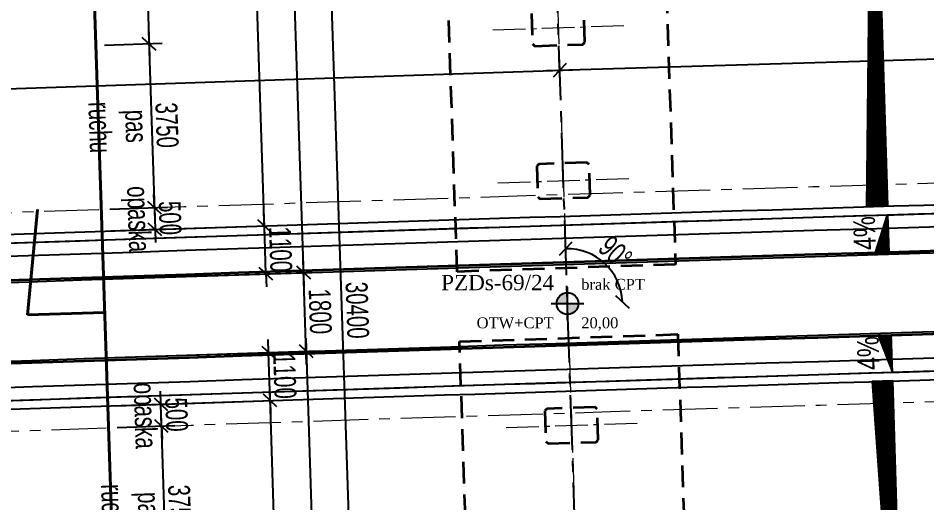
# Model space of a CAD drawing. Header units: metres. Extents: x 8395712 to 9795150, y 4166577 to 5794892.
# Drawn here: x 8418173.04 to 8418193.84, y 5772427.81 to 5772438.89 of the extents above; entities that cross this region are included whole.
import ezdxf
from ezdxf.enums import TextEntityAlignment as Align

# ---------------------------------------------------------------- set-up
doc = ezdxf.new("R2010")
doc.units = ezdxf.units.M
doc.header["$PDMODE"] = 35
doc.header["$PDSIZE"] = 0.002
for name, pattern in [('CENTER', [2, 1.25, -0.25, 0.25, -0.25]), ('CENTER2', [1.125, 0.75, -0.125, 0.125, -0.125]), ('DASHED', [0.75, 0.5, -0.25])]:
    doc.linetypes.add(name, pattern=pattern)
for name, color, linetype in [('AII_M_bariery', 8, 'Continuous'), ('AII_M_krawężnik', 9, 'Continuous'), ('AII_M_opis', 1, 'Continuous'), ('AII_M_osie główne', 8, 'CENTER'), ('AII_M_podpory', 1, 'Continuous'), ('AII_xref', 7, 'Continuous')]:
    doc.layers.add(name, color=color, linetype=linetype)
for name, color, linetype, lineweight in [('AII_M_geologia', 1, 'Continuous', 25), ('AII_M_konstrukcja 0.35', 2, 'Continuous', 35), ('AII_M_kreskowanie', 8, 'Continuous', 0), ('AII_M_obiekty osie', 7, 'CENTER2', 18), ('AII_M_odwodnienie', 8, 'Continuous', 9), ('AII_M_opisy wymiary', 1, 'Continuous', 25), ('AII_M_wymiary', 1, 'Continuous', 25), ('AII_M_wyposazenie', 1, 'Continuous', 25)]:
    doc.layers.add(name, color=color, linetype=linetype, lineweight=lineweight)
doc.layers.add('AII_M_pomoc', color=30, linetype='Continuous', plot=False)
doc.styles.add('CDMSTYLE', font='CDMSIMPL.shx', dxfattribs={"width": 0.7, "bigfont": 'CDMBIGPL.shx'})
doc.styles.add('GT_B-SP', font='times.ttf')
doc.linetypes.add('OGRODZENIE2', pattern='A,6.35,-2.54,[132,ltypeshp.shx,S=2.54,R=0,X=-2.54,Y=0],-2.54,25.4', length=36.83)
doc.dimstyles.new('CDM-ME200MM', dxfattribs={"dimscale": 0.2, "dimtxt": 2.5, "dimasz": 1.5, "dimexe": 1.5, "dimexo": 1, "dimgap": 0.5, "dimtad": 1, "dimdec": 0, "dimlfac": 1000, "dimrnd": 1, "dimzin": 9, "dimtxsty": 'CDMSTYLE', "dimblk": 'OBLIQUE', "dimcen": 2.5, "dimdle": 1.5, "dimclrd": 9, "dimclre": 9, "dimadec": 1, "dimazin": 2, "dimtfac": 1, "dimtdec": 0, "dimtix": 1, "dimtmove": 2, "dimatfit": 3, "dimldrblk": 'DOT', "dimfxl": 1, "dimtvp": 1, "dimtolj": 1, "dimtzin": 0, "dimlwd": 25, "dimlwe": 25, "dimarcsym": 0})
pattern_1 = [(46.74695, (8418189.079844, 5772432.231852), (-0.006937386, 0.006526737), []), (136.74695, (8418189.079844, 5772432.231852), (-0.006526737, -0.006937386), [])]
pattern_2 = [(46.74695, (8418189.606623, 5772414.889812), (-0.006937386, 0.006526737), []), (136.74695, (8418189.606623, 5772414.889812), (-0.006526737, -0.006937386), [])]

# ---------------------------------------------------------------- blocks, each defined once
blk = doc.blocks.new('_OBLIQUE')
at = {"color": 0, "linetype": 'ByBlock'}
blk.add_line((-0.5, -0.5), (0.5, 0.5), dxfattribs=at)
blk = doc.blocks.new('*D14')
at = {"layer": 'AII_M_wymiary', "color": 9, "lineweight": 25, "transparency": 16777216}
for p, q in [((8418176.46, 5772425.516), (8418176.316, 5772429.864)), ((8418175.311, 5772429.53), (8418176.626, 5772429.574)), ((8418175.435, 5772425.783), (8418176.75, 5772425.826))]:
    blk.add_line(p, q, dxfattribs=at)
at = {"layer": 'Defpoints', "color": 0, "lineweight": 25, "transparency": 16777216}
for p in [(8418175.111, 5772429.524), (8418176.326, 5772429.564), (8418175.235, 5772425.776)]:
    blk.add_point(p, dxfattribs=at)
at = {"layer": 'AII_M_wymiary', "color": 9, "lineweight": 25, "transparency": 16777216, "xscale": 0.3, "yscale": 0.3, "zscale": 0.3}
for p, rotation in [((8418176.326, 5772429.564), 91.89684934840069), ((8418176.45, 5772425.816), 271.8968493484007)]:
    blk.add_blockref('_OBLIQUE', p, dxfattribs=dict(at, rotation=rotation))
at = {"layer": 'AII_M_wymiary', "color": 0, "lineweight": 25, "transparency": 16777216, "char_height": 0.5, "attachment_point": 5, "rotation": 271.8968, "style": 'CDMSTYLE'}
for s, insert in [('\\A1;pas\\Pruchu', (8418175.622, 5772427.665)), ('\\A1;3750', (8418176.738, 5772427.702))]:
    blk.add_mtext(s, dxfattribs=dict(at, insert=insert))
blk = doc.blocks.new('_DOT')
at = {"color": 0, "linetype": 'ByBlock'}
blk.add_line((-0.5, 0), (-1, 0), dxfattribs=at)
at = {"color": 0, "linetype": 'ByBlock', "const_width": 0.5}
blk.add_lwpolyline([(-0.25, 0, 1), (0.25, 0, 1)], format="xyb", close=True, dxfattribs=at)
blk = doc.blocks.new('*D29')
at = {"layer": 'AII_M_wymiary', "color": 9, "lineweight": 25, "transparency": 16777216}
for p, q in [((8418176.31, 5772430.064), (8418176.3, 5772430.364)), ((8418175.294, 5772430.03), (8418176.61, 5772430.074)), ((8418176.326, 5772429.564), (8418176.31, 5772430.064)), ((8418175.311, 5772429.53), (8418176.626, 5772429.574)), ((8418176.326, 5772429.564), (8418176.336, 5772429.264))]:
    blk.add_line(p, q, dxfattribs=at)
at = {"layer": 'Defpoints', "color": 0, "lineweight": 25, "transparency": 16777216}
for p in [(8418175.094, 5772430.024), (8418176.31, 5772430.064), (8418175.111, 5772429.524)]:
    blk.add_point(p, dxfattribs=at)
at = {"layer": 'AII_M_wymiary', "color": 9, "lineweight": 25, "transparency": 16777216, "xscale": 0.3, "yscale": 0.3, "zscale": 0.3}
for p, rotation in [((8418176.31, 5772430.064), 271.8968493484007), ((8418176.326, 5772429.564), 91.89684934840069)]:
    blk.add_blockref('_OBLIQUE', p, dxfattribs=dict(at, rotation=rotation))
at = {"layer": 'AII_M_wymiary', "color": 0, "lineweight": 25, "transparency": 16777216, "char_height": 0.5, "attachment_point": 5, "rotation": 271.8968, "style": 'CDMSTYLE'}
for s, insert in [('\\A1;opaska', (8418175.885, 5772429.8)), ('\\A1;500', (8418176.668, 5772429.826))]:
    blk.add_mtext(s, dxfattribs=dict(at, insert=insert))
blk = doc.blocks.new('*D16')
at = {"layer": 'AII_M_wymiary', "color": 9, "lineweight": 25, "transparency": 16777216}
for p, q in [((8418179.196, 5772418.553), (8418178.802, 5772430.447)), ((8418175.294, 5772430.03), (8418179.112, 5772430.157)), ((8418175.668, 5772418.736), (8418179.486, 5772418.863))]:
    blk.add_line(p, q, dxfattribs=at)
at = {"layer": 'Defpoints', "color": 0, "lineweight": 25, "transparency": 16777216}
for p in [(8418175.094, 5772430.024), (8418178.812, 5772430.147), (8418175.468, 5772418.73)]:
    blk.add_point(p, dxfattribs=at)
at = {"layer": 'AII_M_wymiary', "color": 9, "lineweight": 25, "transparency": 16777216, "xscale": 0.3, "yscale": 0.3, "zscale": 0.3}
for p, rotation in [((8418178.812, 5772430.147), 91.89684934840069), ((8418179.186, 5772418.853), 271.8968493484007)]:
    blk.add_blockref('_OBLIQUE', p, dxfattribs=dict(at, rotation=rotation))
at = {"layer": 'AII_M_wymiary', "color": 0, "lineweight": 25, "transparency": 16777216, "insert": (8418179.349, 5772424.511), "char_height": 0.5, "attachment_point": 5, "rotation": 271.8968, "style": 'CDMSTYLE'}
blk.add_mtext('\\A1;11300', dxfattribs=at)
blk = doc.blocks.new('*D17')
at = {"layer": 'AII_M_wymiary', "color": 9, "lineweight": 25, "transparency": 16777216}
for p, q in [((8418178.776, 5772431.246), (8418178.766, 5772431.546)), ((8418175.258, 5772431.13), (8418179.075, 5772431.256)), ((8418178.812, 5772430.147), (8418178.776, 5772431.246)), ((8418175.294, 5772430.03), (8418179.112, 5772430.157)), ((8418178.812, 5772430.147), (8418178.822, 5772429.847))]:
    blk.add_line(p, q, dxfattribs=at)
at = {"layer": 'Defpoints', "color": 0, "lineweight": 25, "transparency": 16777216}
for p in [(8418178.776, 5772431.246), (8418175.058, 5772431.123), (8418175.094, 5772430.024)]:
    blk.add_point(p, dxfattribs=at)
at = {"layer": 'AII_M_wymiary', "color": 9, "lineweight": 25, "transparency": 16777216, "xscale": 0.3, "yscale": 0.3, "zscale": 0.3}
for p, rotation in [((8418178.776, 5772431.246), 271.8968493484007), ((8418178.812, 5772430.147), 91.89684934840069)]:
    blk.add_blockref('_OBLIQUE', p, dxfattribs=dict(at, rotation=rotation))
at = {"layer": 'AII_M_wymiary', "color": 0, "lineweight": 25, "transparency": 16777216, "insert": (8418179.144, 5772430.708), "char_height": 0.5, "attachment_point": 5, "rotation": 271.8968, "style": 'CDMSTYLE'}
blk.add_mtext('\\A1;1100', dxfattribs=at)
blk = doc.blocks.new('*D18')
at = {"layer": 'AII_M_wymiary', "color": 9, "lineweight": 25, "transparency": 16777216}
for p, q in [((8418179.646, 5772430.975), (8418179.567, 5772433.373)), ((8418175.198, 5772432.929), (8418179.876, 5772433.084)), ((8418175.258, 5772431.13), (8418179.936, 5772431.285))]:
    blk.add_line(p, q, dxfattribs=at)
at = {"layer": 'Defpoints', "color": 0, "lineweight": 25, "transparency": 16777216}
for p in [(8418174.998, 5772432.922), (8418179.577, 5772433.074), (8418175.058, 5772431.123)]:
    blk.add_point(p, dxfattribs=at)
at = {"layer": 'AII_M_wymiary', "color": 9, "lineweight": 25, "transparency": 16777216, "xscale": 0.3, "yscale": 0.3, "zscale": 0.3}
for p, rotation in [((8418179.577, 5772433.074), 91.89684934840069), ((8418179.636, 5772431.275), 271.8968493484007)]:
    blk.add_blockref('_OBLIQUE', p, dxfattribs=dict(at, rotation=rotation))
at = {"layer": 'AII_M_wymiary', "color": 0, "lineweight": 25, "transparency": 16777216, "insert": (8418179.956, 5772432.186), "char_height": 0.5, "attachment_point": 5, "rotation": 271.8968, "style": 'CDMSTYLE'}
blk.add_mtext('\\A1;1800', dxfattribs=at)
blk = doc.blocks.new('*D19')
at = {"layer": 'AII_M_wymiary', "color": 9, "lineweight": 25, "transparency": 16777216}
for p, q in [((8418178.68, 5772434.145), (8418178.67, 5772434.444)), ((8418175.162, 5772434.028), (8418178.979, 5772434.154)), ((8418178.716, 5772433.045), (8418178.68, 5772434.145)), ((8418175.198, 5772432.929), (8418179.016, 5772433.055)), ((8418178.716, 5772433.045), (8418178.726, 5772432.745))]:
    blk.add_line(p, q, dxfattribs=at)
at = {"layer": 'Defpoints', "color": 0, "lineweight": 25, "transparency": 16777216}
for p in [(8418174.962, 5772434.021), (8418178.68, 5772434.145), (8418174.998, 5772432.922)]:
    blk.add_point(p, dxfattribs=at)
at = {"layer": 'AII_M_wymiary', "color": 9, "lineweight": 25, "transparency": 16777216, "xscale": 0.3, "yscale": 0.3, "zscale": 0.3}
for p, rotation in [((8418178.68, 5772434.145), 271.8968493484007), ((8418178.716, 5772433.045), 91.89684934840069)]:
    blk.add_blockref('_OBLIQUE', p, dxfattribs=dict(at, rotation=rotation))
at = {"layer": 'AII_M_wymiary', "color": 0, "lineweight": 25, "transparency": 16777216, "insert": (8418179.048, 5772433.606), "char_height": 0.5, "attachment_point": 5, "rotation": 271.8968, "style": 'CDMSTYLE'}
blk.add_mtext('\\A1;1100', dxfattribs=at)
blk = doc.blocks.new('*D30')
at = {"layer": 'AII_M_wymiary', "color": 9, "lineweight": 25, "transparency": 16777216}
for p, q in [((8418178.689, 5772433.845), (8418178.296, 5772445.738)), ((8418174.788, 5772445.322), (8418178.605, 5772445.448)), ((8418175.162, 5772434.028), (8418178.979, 5772434.154))]:
    blk.add_line(p, q, dxfattribs=at)
at = {"layer": 'Defpoints', "color": 0, "lineweight": 25, "transparency": 16777216}
for p in [(8418178.305, 5772445.438), (8418174.588, 5772445.315), (8418174.962, 5772434.021)]:
    blk.add_point(p, dxfattribs=at)
at = {"layer": 'AII_M_wymiary', "color": 9, "lineweight": 25, "transparency": 16777216, "xscale": 0.3, "yscale": 0.3, "zscale": 0.3}
for p, rotation in [((8418178.305, 5772445.438), 91.89684934840069), ((8418178.68, 5772434.145), 271.8968493484007)]:
    blk.add_blockref('_OBLIQUE', p, dxfattribs=dict(at, rotation=rotation))
at = {"layer": 'AII_M_wymiary', "color": 0, "lineweight": 25, "transparency": 16777216, "insert": (8418178.842, 5772439.803), "char_height": 0.5, "attachment_point": 5, "rotation": 271.8968, "style": 'CDMSTYLE'}
blk.add_mtext('\\A1;11300', dxfattribs=at)
blk = doc.blocks.new('*D20')
at = {"layer": 'AII_M_wymiary', "color": 9, "lineweight": 25, "transparency": 16777216}
for p, q in [((8418179.587, 5772432.774), (8418179.093, 5772447.666)), ((8418174.725, 5772447.221), (8418179.403, 5772447.376)), ((8418175.198, 5772432.929), (8418179.876, 5772433.084))]:
    blk.add_line(p, q, dxfattribs=at)
at = {"layer": 'Defpoints', "color": 0, "lineweight": 25, "transparency": 16777216}
for p in [(8418179.103, 5772447.366), (8418174.525, 5772447.214), (8418174.998, 5772432.922)]:
    blk.add_point(p, dxfattribs=at)
at = {"layer": 'AII_M_wymiary', "color": 9, "lineweight": 25, "transparency": 16777216, "xscale": 0.3, "yscale": 0.3, "zscale": 0.3}
for p, rotation in [((8418179.103, 5772447.366), 91.89684934840069), ((8418179.577, 5772433.074), 271.8968493484007)]:
    blk.add_blockref('_OBLIQUE', p, dxfattribs=dict(at, rotation=rotation))
at = {"layer": 'AII_M_wymiary', "color": 0, "lineweight": 25, "transparency": 16777216, "insert": (8418179.69, 5772440.231), "char_height": 0.5, "attachment_point": 5, "rotation": 271.8968, "style": 'CDMSTYLE'}
blk.add_mtext('\\A1;14300', dxfattribs=at)
blk = doc.blocks.new('*D21')
at = {"layer": 'AII_M_wymiary', "color": 9, "lineweight": 25, "transparency": 16777216}
for p, q in [((8418179.626, 5772431.574), (8418180.119, 5772416.683)), ((8418175.258, 5772431.13), (8418179.936, 5772431.285)), ((8418175.731, 5772416.837), (8418180.409, 5772416.992))]:
    blk.add_line(p, q, dxfattribs=at)
at = {"layer": 'Defpoints', "color": 0, "lineweight": 25, "transparency": 16777216}
for p in [(8418175.058, 5772431.123), (8418180.109, 5772416.982), (8418175.531, 5772416.831)]:
    blk.add_point(p, dxfattribs=at)
at = {"layer": 'AII_M_wymiary', "color": 9, "lineweight": 25, "transparency": 16777216, "xscale": 0.3, "yscale": 0.3, "zscale": 0.3}
for p, rotation in [((8418179.636, 5772431.275), 91.89684934840069), ((8418180.109, 5772416.982), 271.8968493484007)]:
    blk.add_blockref('_OBLIQUE', p, dxfattribs=dict(at, rotation=rotation))
at = {"layer": 'AII_M_wymiary', "color": 0, "lineweight": 25, "transparency": 16777216, "insert": (8418180.223, 5772424.14), "char_height": 0.5, "attachment_point": 5, "rotation": 271.8968, "style": 'CDMSTYLE'}
blk.add_mtext('\\A1;14300', dxfattribs=at)
blk = doc.blocks.new('*D22')
at = {"layer": 'AII_M_wymiary', "color": 9, "lineweight": 25, "transparency": 16777216}
for p, q in [((8418180.969, 5772416.711), (8418179.943, 5772447.694)), ((8418174.725, 5772447.221), (8418180.253, 5772447.404)), ((8418175.731, 5772416.837), (8418181.259, 5772417.021))]:
    blk.add_line(p, q, dxfattribs=at)
at = {"layer": 'Defpoints', "color": 0, "lineweight": 25, "transparency": 16777216}
for p in [(8418179.953, 5772447.394), (8418174.525, 5772447.214), (8418175.531, 5772416.831)]:
    blk.add_point(p, dxfattribs=at)
at = {"layer": 'AII_M_wymiary', "color": 9, "lineweight": 25, "transparency": 16777216, "xscale": 0.3, "yscale": 0.3, "zscale": 0.3}
for p, rotation in [((8418179.953, 5772447.394), 91.89684934840069), ((8418180.959, 5772417.011), 271.8968493484007)]:
    blk.add_blockref('_OBLIQUE', p, dxfattribs=dict(at, rotation=rotation))
at = {"layer": 'AII_M_wymiary', "color": 0, "lineweight": 25, "transparency": 16777216, "insert": (8418180.806, 5772432.214), "char_height": 0.5, "attachment_point": 5, "rotation": 271.8968, "style": 'CDMSTYLE'}
blk.add_mtext('\\A1;30400', dxfattribs=at)
blk = doc.blocks.new('*D25')
at = {"layer": 'AII_M_wymiary', "color": 9, "lineweight": 25, "transparency": 16777216}
for p, q in [((8418175.903, 5772442.357), (8418176.047, 5772438.009)), ((8418174.897, 5772442.024), (8418176.212, 5772442.067)), ((8418175.021, 5772438.276), (8418176.336, 5772438.319))]:
    blk.add_line(p, q, dxfattribs=at)
at = {"layer": 'Defpoints', "color": 0, "lineweight": 25, "transparency": 16777216}
for p in [(8418174.697, 5772442.017), (8418176.037, 5772438.309), (8418174.821, 5772438.269)]:
    blk.add_point(p, dxfattribs=at)
at = {"layer": 'AII_M_wymiary', "color": 9, "lineweight": 25, "transparency": 16777216, "xscale": 0.3, "yscale": 0.3, "zscale": 0.3}
for p, rotation in [((8418175.913, 5772442.057), 91.89685511117398), ((8418176.037, 5772438.309), 271.896855111174)]:
    blk.add_blockref('_OBLIQUE', p, dxfattribs=dict(at, rotation=rotation))
at = {"layer": 'AII_M_wymiary', "color": 0, "lineweight": 25, "transparency": 16777216, "char_height": 0.5, "attachment_point": 5, "rotation": 271.8969, "style": 'CDMSTYLE'}
for s, insert in [('\\A1;pas\\Pruchu', (8418175.208, 5772440.158)), ('\\A1;3750', (8418176.324, 5772440.195))]:
    blk.add_mtext(s, dxfattribs=dict(at, insert=insert))
blk = doc.blocks.new('*D26')
at = {"layer": 'AII_M_wymiary', "color": 9, "lineweight": 25, "transparency": 16777216}
for p, q in [((8418176.027, 5772438.609), (8418176.171, 5772434.262)), ((8418175.021, 5772438.276), (8418176.336, 5772438.319)), ((8418175.145, 5772434.528), (8418176.461, 5772434.571))]:
    blk.add_line(p, q, dxfattribs=at)
at = {"layer": 'Defpoints', "color": 0, "lineweight": 25, "transparency": 16777216}
for p in [(8418174.821, 5772438.269), (8418174.945, 5772434.521), (8418176.161, 5772434.561)]:
    blk.add_point(p, dxfattribs=at)
at = {"layer": 'AII_M_wymiary', "color": 9, "lineweight": 25, "transparency": 16777216, "xscale": 0.3, "yscale": 0.3, "zscale": 0.3}
for p, rotation in [((8418176.037, 5772438.309), 91.89685511117398), ((8418176.161, 5772434.561), 271.896855111174)]:
    blk.add_blockref('_OBLIQUE', p, dxfattribs=dict(at, rotation=rotation))
at = {"layer": 'AII_M_wymiary', "color": 0, "lineweight": 25, "transparency": 16777216, "char_height": 0.5, "attachment_point": 5, "rotation": 271.8969, "style": 'CDMSTYLE'}
for s, insert in [('\\A1;pas\\Pruchu', (8418175.332, 5772436.41)), ('\\A1;3750', (8418176.449, 5772436.447))]:
    blk.add_mtext(s, dxfattribs=dict(at, insert=insert))
blk = doc.blocks.new('*D27')
at = {"layer": 'AII_M_wymiary', "color": 9, "lineweight": 25, "transparency": 16777216}
for p, q in [((8418176.161, 5772434.561), (8418176.151, 5772434.861)), ((8418175.145, 5772434.528), (8418176.461, 5772434.571)), ((8418176.161, 5772434.561), (8418176.177, 5772434.062)), ((8418175.162, 5772434.028), (8418176.477, 5772434.072)), ((8418176.177, 5772434.062), (8418176.187, 5772433.762))]:
    blk.add_line(p, q, dxfattribs=at)
at = {"layer": 'Defpoints', "color": 0, "lineweight": 25, "transparency": 16777216}
for p in [(8418174.945, 5772434.521), (8418174.962, 5772434.021), (8418176.177, 5772434.062)]:
    blk.add_point(p, dxfattribs=at)
at = {"layer": 'AII_M_wymiary', "color": 9, "lineweight": 25, "transparency": 16777216, "xscale": 0.3, "yscale": 0.3, "zscale": 0.3}
for p, rotation in [((8418176.161, 5772434.561), 271.896855111174), ((8418176.177, 5772434.062), 91.89685511117398)]:
    blk.add_blockref('_OBLIQUE', p, dxfattribs=dict(at, rotation=rotation))
at = {"layer": 'AII_M_wymiary', "color": 0, "lineweight": 25, "transparency": 16777216, "char_height": 0.5, "attachment_point": 5, "rotation": 271.8969, "style": 'CDMSTYLE'}
for s, insert in [('\\A1;opaska', (8418175.736, 5772434.297)), ('\\A1;500', (8418176.519, 5772434.323))]:
    blk.add_mtext(s, dxfattribs=dict(at, insert=insert))
blk = doc.blocks.new('*D33')
at = {"layer": 'AII_M_opisy wymiary', "color": 9, "linetype": 'ByBlock', "lineweight": 25, "transparency": 16777216}
for p, q in [((8418185.437, 5772437.767), (8418185.429, 5772438.004)), ((8418158.155, 5772436.789), (8418185.739, 5772437.714)), ((8418158.452, 5772436.862), (8418158.444, 5772437.099))]:
    blk.add_line(p, q, dxfattribs=at)
at = {"layer": 'Defpoints', "color": 0, "linetype": 'ByBlock', "lineweight": 25, "transparency": 16777216}
for p in [(8418185.439, 5772437.704), (8418185.444, 5772437.567), (8418158.459, 5772436.662)]:
    blk.add_point(p, dxfattribs=at)
at = {"layer": 'AII_M_opisy wymiary', "color": 9, "linetype": 'ByBlock', "lineweight": 25, "transparency": 16777216, "xscale": 0.3, "yscale": 0.3, "zscale": 0.3}
for p, rotation in [((8418185.439, 5772437.704), 1.920620924218903), ((8418158.454, 5772436.799), 181.9206209242189)]:
    blk.add_blockref('_OBLIQUE', p, dxfattribs=dict(at, rotation=rotation))
at = {"layer": 'AII_M_opisy wymiary', "color": 0, "linetype": 'ByBlock', "lineweight": 40, "transparency": 16777216, "insert": (8418171.935, 5772437.602), "char_height": 0.5, "attachment_point": 5, "rotation": 1.9206, "style": 'CDMSTYLE'}
blk.add_mtext('\\A1;27000', dxfattribs=at)
blk = doc.blocks.new('*D34')
at = {"layer": 'AII_M_opisy wymiary', "color": 9, "linetype": 'ByBlock', "lineweight": 25, "transparency": 16777216}
for p, q in [((8418209.427, 5772438.484), (8418209.42, 5772438.722)), ((8418185.14, 5772437.696), (8418209.729, 5772438.431)), ((8418185.438, 5772437.767), (8418185.431, 5772438.005))]:
    blk.add_line(p, q, dxfattribs=at)
at = {"layer": 'Defpoints', "color": 0, "linetype": 'ByBlock', "lineweight": 25, "transparency": 16777216}
for p in [(8418209.429, 5772438.422), (8418209.433, 5772438.284), (8418185.444, 5772437.567)]:
    blk.add_point(p, dxfattribs=at)
at = {"layer": 'AII_M_opisy wymiary', "color": 9, "linetype": 'ByBlock', "lineweight": 25, "transparency": 16777216, "xscale": 0.3, "yscale": 0.3, "zscale": 0.3}
for p, rotation in [((8418209.429, 5772438.422), 1.711900582888719), ((8418185.44, 5772437.705), 181.7119005828887)]:
    blk.add_blockref('_OBLIQUE', p, dxfattribs=dict(at, rotation=rotation))
at = {"layer": 'AII_M_opisy wymiary', "color": 0, "linetype": 'ByBlock', "lineweight": 40, "transparency": 16777216, "insert": (8418197.424, 5772438.414), "char_height": 0.5, "attachment_point": 5, "rotation": 1.7119, "style": 'CDMSTYLE'}
blk.add_mtext('\\A1;24000', dxfattribs=at)
blk = doc.blocks.new('podpora_os3')
at = {"layer": 'AII_M_obiekty osie', "color": 8}
for p, q in [((51, -14.68), (51, -17.68)), ((49.5, -16.18), (52.5, -16.18)), ((51, -18.18), (51, -21.18)), ((49.5, -19.68), (52.5, -19.68)), ((51, -23.78), (51, -26.78)), ((49.5, -25.28), (52.5, -25.28))]:
    blk.add_line(p, q, dxfattribs=at)
at = {"layer": 'AII_M_podpory', "linetype": 'DASHED', "lineweight": 35}
for p, q in [((50.4, -15.83), (50.4, -16.53)), ((51.6, -16.53), (51.6, -15.83)), ((50.4, -16.53), (50.45, -16.58)), ((50.45, -16.58), (51.55, -16.58)), ((51.55, -16.58), (51.6, -16.53)), ((50.45, -19.28), (50.4, -19.33)), ((50.4, -19.33), (50.4, -20.03)), ((51.55, -19.28), (50.45, -19.28)), ((51.6, -19.33), (51.55, -19.28)), ((51.6, -20.03), (51.6, -19.33)), ((50.4, -20.03), (50.45, -20.08)), ((50.45, -20.08), (51.55, -20.08)), ((51.55, -20.08), (51.6, -20.03)), ((50.45, -24.88), (50.4, -24.93)), ((50.4, -24.93), (50.4, -25.63)), ((51.55, -24.88), (50.45, -24.88)), ((51.6, -24.93), (51.55, -24.88)), ((51.6, -25.63), (51.6, -24.93)), ((50.4, -25.63), (50.45, -25.68)), ((50.45, -25.68), (51.55, -25.68)), ((51.55, -25.68), (51.6, -25.63))]:
    blk.add_line(p, q, dxfattribs=at)
at = {"layer": 'AII_M_podpory', "linetype": 'DASHED', "lineweight": 35, "elevation": 0}
for points in [[(48.5, -7.18), (53.5, -7.18), (53.5, -21.68), (48.5, -21.68)], [(48.5, -23.28), (53.5, -23.28), (53.5, -37.78), (48.5, -37.78)]]:
    blk.add_lwpolyline(points, close=True, dxfattribs=at)
blk = doc.blocks.new('*D438')
at = {"layer": 'AII_M_opisy wymiary', "color": 9, "linetype": 'ByBlock', "lineweight": 25, "transparency": 16777216}
blk.add_arc((8418185.618, 5772432.363), 1.256, 1.9206, 91.9206, dxfattribs=at)
at = {"layer": 'Defpoints', "color": 0, "linetype": 'ByBlock', "lineweight": 25, "transparency": 16777216}
for p in [(8418184.802, 5772456.694), (8418186.684, 5772433.026), (8418186.935, 5772432.407), (8418180.456, 5772432.189), (8418186.2, 5772415.028)]:
    blk.add_point(p, dxfattribs=at)
at = {"layer": 'AII_M_opisy wymiary', "color": 9, "linetype": 'ByBlock', "lineweight": 25, "transparency": 16777216, "xscale": 0.3, "yscale": 0.3, "zscale": 0.3}
for p, rotation in [((8418185.576, 5772433.617), 181.9206224542786), ((8418186.873, 5772432.405), 271.9206224545007)]:
    blk.add_blockref('_OBLIQUE', p, dxfattribs=dict(at, rotation=rotation))
at = {"layer": 'AII_M_opisy wymiary', "color": 0, "linetype": 'ByBlock', "lineweight": 25, "transparency": 16777216, "insert": (8418186.715, 5772433.535), "char_height": 0.5, "attachment_point": 5, "rotation": 316.9206, "style": 'CDMSTYLE'}
blk.add_mtext('\\A1;90°', dxfattribs=at)
blk = doc.blocks.new('*U449')
at = {"linetype": 'ByBlock', "lineweight": -2}
h = blk.add_hatch(color=0, dxfattribs=at)
h.dxf.hatch_style = 1
h.paths.add_polyline_path([(0.02, -2.45, 0.408249), (2.45, -0.03), (0.02, -0.03)])
h.paths.add_polyline_path([(-2.45, 0.02), (-0.03, 0.02), (-0.03, 2.45, 0.408249)])
at = {"color": 0, "linetype": 'ByBlock', "lineweight": -2}
for p, q in [((0, -3.75), (0, 3.75)), ((-3.75, 0), (3.75, 0))]:
    blk.add_line(p, q, dxfattribs=at)
blk.add_circle((0, 0), 2.5, dxfattribs=at)
at = {"color": 0, "style": 'GT_B-SP'}
for tag, height, p in [('TEST_ID', 3.5, (-3.06, 6.56)), ('DATA_1', 2.5, (-3.15, -3.15))]:
    blk.add_attdef(tag, text='', height=height, dxfattribs=at).set_placement(p, align=Align.TOP_RIGHT)
for tag, p in [('LEVEL', (3.15, 5.65)), ('DATA_2', (3.15, -3.15))]:
    blk.add_attdef(tag, text='', height=2.5, dxfattribs=at).set_placement(p, align=Align.TOP_LEFT)
at = {"color": 0, "style": 'GT_B-SP', "flags": 1}
for tag, p in [('PROJECT_ID', (0, -10.5)), ('EXT_DATA_01', (0, -14)), ('EXT_DATA_02', (0, -17.5)), ('EXT_DATA_03', (0, -21)), ('EXT_DATA_04', (0, -24.5)), ('EXT_DATA_05', (0, -27.71)), ('EXT_DATA_06', (0, -31.21)), ('EXT_DATA_07', (0, -34.71))]:
    blk.add_attdef(tag, p, '', height=2.5, dxfattribs=at)

msp = doc.modelspace()

# ---------------------------------------------------------------- hatches: boundary and pattern name
at = {"layer": 'AII_M_kreskowanie', "linetype": 'ByBlock', "lineweight": 25}
h = msp.add_hatch(dxfattribs=at)
h.set_pattern_fill('GRASS', color=256, scale=0.05)
h.set_pattern_definition([(91.92062, (8417820.252, 5772544.7308), (-0.9276184, 0.8674239), [0.238125, -1.5579262]), (46.92062, (8417820.252, 5772544.7308), (-0.9276184, 0.867424), [0.238125, -1.031875]), (136.92062, (8417820.252, 5772544.7308), (-0.867424, -0.9276184), [0.238125, -1.031875])])
h.paths.add_polyline_path([(8418132.7479, 5772445.4555), (8418123.2492, 5772445.2983, 0.4155548), (8418122.229, 5772446.2823), (8418121.0292, 5772446.2579, 0.0776354), (8418120.7253, 5772446.204), (8418115.0512, 5772444.2587), (8418113.4342, 5772453.7471), (8418117.6281, 5772455.185, -0.0780443), (8418120.8357, 5772455.7559), (8418122.0355, 5772455.7804, -0.4153554)])
h.paths.add_polyline_path([(8418119.2619, 5772404.7433), (8418113.4957, 5772406.3483), (8418116.0202, 5772415.5068), (8418121.8012, 5772413.8976, 0.0770016), (8418122.1053, 5772413.8616), (8418123.3045, 5772413.9047, 0.413512), (8418124.268, 5772414.9376), (8418133.7603, 5772415.322, -0.4153554), (8418123.6456, 5772404.4108), (8418123.6456, 5772404.4108), (8418122.4464, 5772404.3678, -0.0767977)])
h.paths.add_polyline_path([(8418229.6535, 5772419.3189), (8418223.9965, 5772417.3155, -0.0784483), (8418223.6899, 5772417.2585), (8418222.4903, 5772417.2258, -0.414703), (8418221.4634, 5772418.1999), (8418211.5173, 5772417.9207, 0.4140306), (8418222.761, 5772407.2795), (8418223.9606, 5772407.3121, 0.0784483), (8418227.3181, 5772407.9362), (8418232.4895, 5772409.7677)])
at = {"layer": 'AII_M_opis'}
h = msp.add_hatch(dxfattribs=at)
h.set_pattern_fill('ANSI37', color=256, scale=0.003, angle=-15.57609)
h.set_pattern_definition(pattern_1)
h.paths.add_polyline_path([(8418192.5921, 5772445.8884), (8418192.9402, 5772434.5937), (8418192.4691, 5772434.5794)])
h = msp.add_hatch(dxfattribs=at)
h.set_pattern_fill('ANSI37', color=256, scale=0.003, angle=-15.57609)
h.set_pattern_definition(pattern_2)
h.paths.add_polyline_path([(8418192.9443, 5772434.3938), (8418192.9719, 5772433.5442), (8418192.6719, 5772433.5351)])
h = msp.add_hatch(dxfattribs=at)
h.set_pattern_fill('ANSI37', color=256, scale=0.003, angle=-15.57609)
h.set_pattern_definition(pattern_2)
h.paths.add_polyline_path([(8418193.054, 5772430.7954), (8418193.0299, 5772431.6451), (8418192.7298, 5772431.6359)])
h = msp.add_hatch(dxfattribs=at)
h.set_pattern_fill('ANSI37', color=256, scale=0.003, angle=-15.57609)
h.set_pattern_definition(pattern_1)
h.paths.add_polyline_path([(8418193.403, 5772419.3007), (8418193.0621, 5772430.5956), (8418192.5911, 5772430.5812)])

# ---------------------------------------------------------------- linework, layer by layer
at = {"layer": 'AII_M_bariery', "linetype": 'OGRODZENIE2', "ltscale": 0.05, "extrusion": (0, 0, -1)}
for radius, start, end in [(7001.5, 87.76513803, 88.39362012), (6998.5, 87.76500333, 88.39375483)]:
    msp.add_arc((-8418406.7296, 5765435.8582), radius, start, end, dxfattribs=at)
at = {"layer": 'AII_M_konstrukcja 0.35', "extrusion": (0, 0, -1)}
for radius, start, end in [(7000.95, 87.76511334, 88.39364481), (6999.05, 87.76502803, 88.39373012)]:
    msp.add_arc((-8418406.7296, 5765435.8582), radius, start, end, dxfattribs=at)
at = {"layer": 'AII_M_krawężnik', "color": 8}
for points in [[(8418133.6807, 5772432.3322, -0.0027425), (8418210.4468, 5772434.9065, -0.0027425)], [(8418133.8206, 5772428.7349, -0.0027429), (8418210.5578, 5772431.3082)]]:
    msp.add_lwpolyline(points, format="xyb", dxfattribs=at)
at = {"layer": 'AII_M_krawężnik', "color": 1, "extrusion": (0, 0, -1)}
for radius, start, end in [(7002, 87.6661469, 88.39359768), (6998, 87.6659107, 88.39377729)]:
    msp.add_arc((-8418406.7296, 5765435.8582), radius, start, end, dxfattribs=at)
at = {"layer": 'AII_M_krawężnik', "color": 8, "extrusion": (0, 0, -1)}
for radius, start, end in [(7001.8, 87.6661351, 88.39360666), (6998.2, 87.66592252, 88.3937683)]:
    msp.add_arc((-8418406.7296, 5765435.8582), radius, start, end, dxfattribs=at)
at = {"layer": 'AII_M_odwodnienie', "linetype": 'CENTER', "extrusion": (0, 0, -1)}
for radius, start, end in [(7002.5, 87.76518291, 88.39357525), (6997.5, 87.7649584, 88.39379976)]:
    msp.add_arc((-8418406.7296, 5765435.8582), radius, start, end, dxfattribs=at)
at = {"layer": 'AII_M_opisy wymiary', "color": 1, "linetype": 'ByBlock', "lineweight": 40}
for p, q in [((8418173.4887, 5772434.515, 152.4425), (8418173.2593, 5772432.1058, 152.4425)), ((8418173.2593, 5772432.1058, 152.4425), (8418175.0235, 5772432.1643))]:
    msp.add_line(p, q, dxfattribs=at)
msp.add_circle((8418171.8303, 5772432.124), 22459.4841, dxfattribs=at)
at = {"layer": 'AII_M_osie główne'}
msp.add_lwpolyline([(8418186.1996, 5772415.0281), (8418184.8024, 5772456.694)], dxfattribs=at)
at = {"layer": 'AII_M_pomoc', "color": 8, "linetype": 'ByBlock', "lineweight": 40}
msp.add_line((8418174.525, 5772447.2142), (8418175.5313, 5772416.8309), dxfattribs=at)
at = {"layer": 'AII_M_wyposazenie', "extrusion": (0, 0, -1)}
for radius, start, end in [(7000.9, 87.7651111, 88.39364705), (6999.1, 87.76503028, 88.39372788)]:
    msp.add_arc((-8418406.7296, 5765435.8582), radius, start, end, dxfattribs=at)
at = {"layer": 'AII_xref', "color": 1, "lineweight": 25}
for points in [[(8418192.5921, 5772445.8884), (8418192.9402, 5772434.5937), (8418192.4691, 5772434.5794)], [(8418192.9443, 5772434.3938), (8418192.9719, 5772433.5442), (8418192.6719, 5772433.5351)], [(8418193.054, 5772430.7954), (8418193.0299, 5772431.6451), (8418192.7298, 5772431.6359)], [(8418193.403, 5772419.3007), (8418193.0621, 5772430.5956), (8418192.5911, 5772430.5812)]]:
    msp.add_lwpolyline(points, close=True, dxfattribs=at)

# ---------------------------------------------------------------- block references
at = {"color": 1, "linetype": 'ByBlock', "lineweight": 25, "rotation": 1.920622450795584}
msp.add_blockref('podpora_os3', (8418133.8931, 5772453.1366), dxfattribs=at)
at = {"layer": 'AII_M_geologia', "xscale": 0.1, "yscale": 0.1, "zscale": 0.1}
msp.add_blockref('*U449', (8418185.6182, 5772432.3652), dxfattribs=at).add_auto_attribs({'TEST_ID': 'PZDs-69/24', 'LEVEL': 'brak CPT', 'DATA_1': 'OTW+CPT', 'DATA_2': '20,00'})

# ---------------------------------------------------------------- texts
at = {"layer": 'AII_M_opis', "lineweight": 25, "style": 'CDMSTYLE', "oblique": 0, "width": 0.8}
for rotation, p in [(91.72516, (8418192.6778, 5772433.5963)), (91.76874, (8418192.7618, 5772430.8517))]:
    msp.add_text('4%%%', height=0.5, rotation=rotation, dxfattribs=at).set_placement(p)

# ---------------------------------------------------------------- dimensions: what is measured, and where the dimension line sits
at = {"layer": 'AII_M_opisy wymiary', "color": 1, "linetype": 'ByBlock', "lineweight": 25}
dim = msp.add_angular_dim_2l(base=(8418186.6841, 5772433.0264), line1=((8418186.9351, 5772432.4067), (8418180.4563, 5772432.1894)), line2=((8418186.1996, 5772415.0281), (8418184.8024, 5772456.694)), dimstyle='CDM-ME200MM', dxfattribs=at)
dim.commit()
dim.dimension.update_dxf_attribs({"geometry": '*D438', "text_midpoint": (8418186.715, 5772433.5353)})
at = {"layer": 'AII_M_opisy wymiary', "color": 1, "linetype": 'ByBlock', "lineweight": 40}
for p1, p2, distance, picture, middle in [((8418185.4438, 5772437.5667), (8418209.4331, 5772438.2836), 0.1387, '*D34', (8418197.4239, 5772438.4137)), ((8418158.459, 5772436.6618), (8418185.4438, 5772437.5667), 0.1376, '*D33', (8418171.9351, 5772437.6016))]:
    dim = msp.add_aligned_dim(p1=p1, p2=p2, distance=distance, dimstyle='CDM-ME200MM', dxfattribs=at)
    dim.commit()
    dim.dimension.update_dxf_attribs({"geometry": picture, "text_midpoint": middle})
at = {"layer": 'AII_M_wymiary', "color": 1, "lineweight": 25}
for base, p1, p2, picture, middle in [((8418179.9528, 5772447.3939), (8418175.5313, 5772416.8308), (8418174.525, 5772447.2142), '*D22', (8418180.8057, 5772432.2138)), ((8418179.1032, 5772447.3658), (8418174.9984, 5772432.922), (8418174.525, 5772447.2142), '*D20', (8418179.6897, 5772440.2313)), ((8418178.3055, 5772445.4383), (8418174.962, 5772434.0214), (8418174.5879, 5772445.3152), '*D30', (8418178.8423, 5772439.803)), ((8418178.6795, 5772434.1445), (8418174.9984, 5772432.922), (8418174.962, 5772434.0214), '*D19', (8418179.0475, 5772433.6064)), ((8418179.5766, 5772433.0736), (8418175.0579, 5772431.123), (8418174.9984, 5772432.922), '*D18', (8418179.9562, 5772432.1857)), ((8418180.1095, 5772416.9825), (8418175.0579, 5772431.123), (8418175.5313, 5772416.8308), '*D21', (8418180.2226, 5772424.1401)), ((8418178.7755, 5772431.2461), (8418175.0944, 5772430.0236), (8418175.0579, 5772431.123), '*D17', (8418179.1435, 5772430.708)), ((8418178.8119, 5772430.1467), (8418175.4684, 5772418.7298), (8418175.0944, 5772430.0236), '*D16', (8418179.3487, 5772424.5114))]:
    dim = msp.add_linear_dim(base=base, p1=p1, p2=p2, angle=91.89685, dimstyle='CDM-ME200MM', dxfattribs=at)
    dim.commit()
    dim.dimension.update_dxf_attribs({"geometry": picture, "text_midpoint": middle})
for base, p1, p2, angle, text, picture, middle in [((8418176.0367, 5772438.3093), (8418174.6972, 5772442.017), (8418174.8213, 5772438.2691), 271.89686, '<>\\Xpas\\Pruchu', '*D25', (8418175.9746, 5772440.1833)), ((8418176.1608, 5772434.5614), (8418174.8213, 5772438.2691), (8418174.9454, 5772434.5211), 271.89686, '<>\\Xpas\\Pruchu', '*D26', (8418176.0987, 5772436.4354)), ((8418176.1773, 5772434.0617), (8418174.9454, 5772434.5211), (8418174.962, 5772434.0214), 271.89686, '<>\\Xopaska', '*D27', (8418176.1691, 5772434.3115)), ((8418176.3097, 5772430.0638), (8418175.1109, 5772429.5239), (8418175.0944, 5772430.0236), 91.89685, '<>\\Xopaska', '*D29', (8418176.318, 5772429.814)), ((8418176.3263, 5772429.5641), (8418175.235, 5772425.7759), (8418175.1109, 5772429.5239), 91.89685, '<>\\Xpas\\Pruchu', '*D14', (8418176.3883, 5772427.6901))]:
    dim = msp.add_linear_dim(base=base, p1=p1, p2=p2, angle=angle, text=text, dimstyle='CDM-ME200MM', dxfattribs=at)
    dim.commit()
    dim.dimension.update_dxf_attribs({"geometry": picture, "text_midpoint": middle})

doc.saveas('drawing.dxf')
